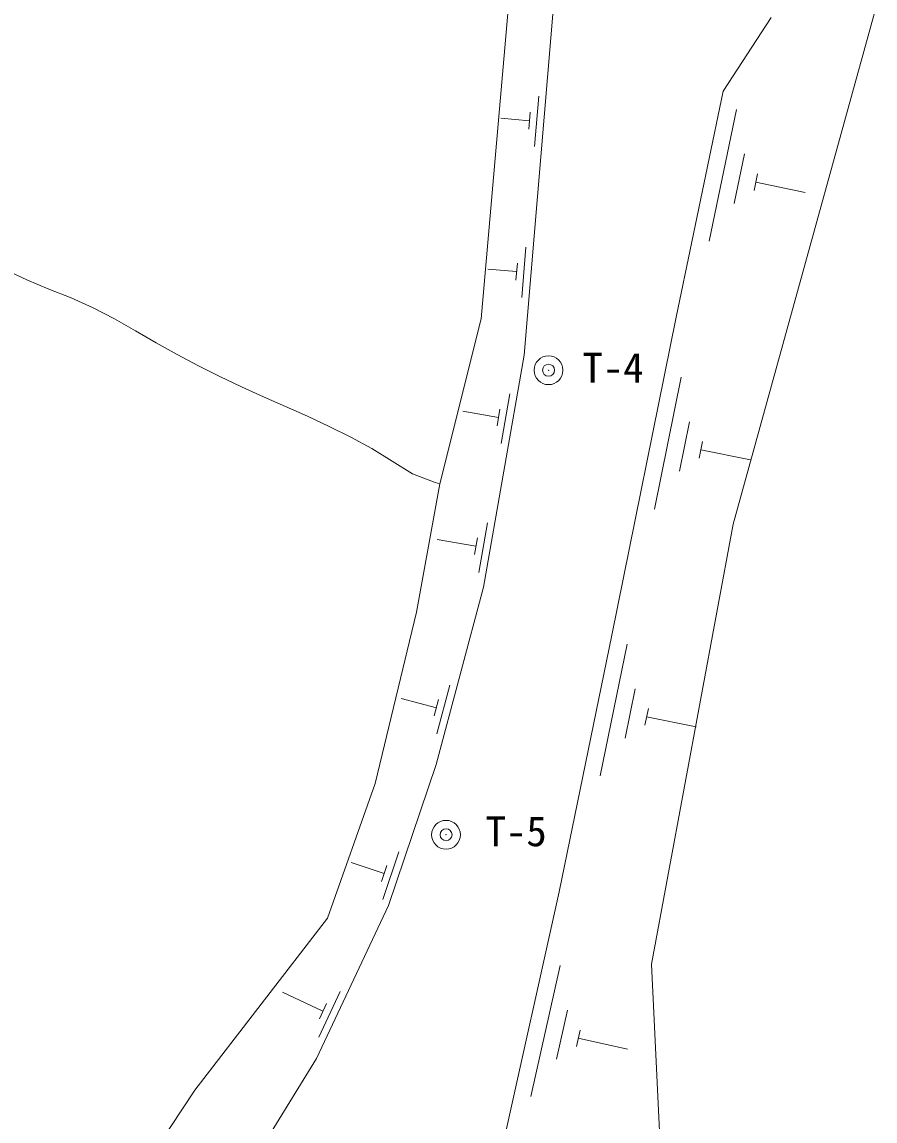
# Model space of a CAD drawing. Units: millimetres, scale not verified. Extents: x 27127 to 381529, y 17188 to 284000.
# Drawn here: x 338137 to 355890, y 177551 to 200430 of the extents above; entities that cross this region are included whole.
import ezdxf
from ezdxf.enums import TextEntityAlignment as Align

# ---------------------------------------------------------------- set-up
doc = ezdxf.new("R2010")
doc.units = ezdxf.units.MM
doc.header["$LTSCALE"] = 500
doc.header["$PDMODE"] = 32
doc.header["$PDSIZE"] = 250
doc.layers.add('0-0通り芯', color=4, linetype='Continuous', lineweight=13)
doc.styles.add('ＭＳ ゴシック', font='')
doc.styles.get('ＭＳ ゴシック').set_extended_font_data('MS Gothic')

msp = doc.modelspace()

# ---------------------------------------------------------------- linework, layer by layer
at = {"layer": '0-0通り芯', "color": 3}
for p, q in [((349391.8, 203027.6), (348586, 193495.2)), ((348383.7, 202129.7), (347690.4, 194249.4)), ((355889.6, 200671.2), (352934.9, 189977)), ((353731.9, 200525.3), (352729.2, 198992.5)), ((352729.2, 198992.5), (351754.2, 194284.9)), ((347690.4, 194249.4), (346831.4, 190812.8)), ((351754.2, 194284.9), (350414.9, 187668.9)), ((348586, 193495.2), (347739.1, 188661.6)), ((346831.4, 190812.8), (346346.6, 188141.4)), ((352934.9, 189977), (351236.8, 180817.8)), ((347739.1, 188661.6), (346755.3, 184969.9)), ((346346.6, 188141.4), (345488.7, 184577.8)), ((350414.9, 187668.9), (349318.5, 182325.1)), ((346755.3, 184969.9), (345764.9, 182040.1)), ((345488.7, 184577.8), (344497.1, 181775)), ((349318.5, 182325.1), (347363, 173544.8)), ((345764.9, 182040.1), (344268.6, 178851.9)), ((344497.1, 181775), (341734.3, 178194.8)), ((351236.8, 180817.8), (351546.1, 174470.3)), ((344268.6, 178851.9), (342765.7, 176425.7)), ((341734.3, 178194.8), (338600.3, 173468.3))]:
    msp.add_line(p, q, dxfattribs=at)
at = {"layer": '0-0通り芯'}
for p, q in [((348802.8, 197840.3), (348891.3, 198886.5)), ((353007.4, 198610), (352439.5, 195868.2)), ((348697.6, 198376), (348099.7, 198426.6)), ((348682.8, 198201.7), (348712.3, 198550.4)), ((353172.7, 197682.3), (352959.7, 196654.1)), ((353444.4, 197268.5), (353373.4, 196925.8)), ((353408.9, 197097.2), (354437.1, 196884.2)), ((348537.1, 194697.1), (348625.5, 195743.3)), ((348417.1, 195058.5), (348446.6, 195407.2)), ((348431.9, 195232.8), (347834, 195283.4)), ((351858.1, 193034), (351302.6, 190289.7)), ((348111.5, 191655.7), (348292.7, 192689.9)), ((348054.3, 192198.7), (347309.9, 192329.1)), ((348024.1, 192026.3), (348084.5, 192371.1)), ((352027.5, 192106.9), (351819.2, 191077.8)), ((352301.1, 191694.5), (352231.7, 191351.4)), ((352266.4, 191522.9), (353295.5, 191314.6)), ((347641.4, 188973.2), (347822.7, 190007.4)), ((347554.1, 189343.8), (347614.5, 189688.5)), ((347584.3, 189516.2), (346777.4, 189657.5)), ((350733.2, 187478.6), (350170.4, 184735.8)), ((346770.2, 185608.4), (347040.6, 186623)), ((350900.1, 186551.1), (350689.1, 185522.6)), ((346760.5, 186154.3), (346027.6, 186349.6)), ((346715.4, 185985.2), (346805.5, 186323.4)), ((351172.7, 186137.9), (351102.3, 185795.1)), ((351137.5, 185966.5), (352166.1, 185755.5)), ((345647, 182159.7), (345983.2, 183154.4)), ((345673, 182705.1), (344989.1, 182936.2)), ((345617, 182539.3), (345729, 182870.8)), ((349335.7, 180792.1), (348727, 178059.1)), ((344399.8, 179837.6), (343556.4, 180233.4)), ((344312.6, 179298.6), (344758.7, 180249.1)), ((344325.5, 179679.2), (344474.2, 179996)), ((349487.1, 179862), (349258.9, 178837.1)), ((349752.6, 179444.3), (349676.5, 179102.7)), ((349714.6, 179273.5), (350739.5, 179045.2))]:
    msp.add_line(p, q, dxfattribs=at)
at = {"layer": '0-0通り芯', "color": 3}
msp.add_lwpolyline([(337783.9, 195274.5), (338237.8, 195065.3), (338696.9, 194868.8), (339163.5, 194688.8), (339618.4, 194483), (340061.1, 194250.7), (340497.1, 194003.7), (340931.7, 193754), (341368.9, 193510.4), (341810.2, 193275.3), (342256.3, 193050.6), (342707.9, 192836.7), (343163.2, 192630.1), (343620, 192426.4), (344076.2, 192221.2), (344529.7, 192010), (344978.1, 191788.7), (345418.7, 191552.7), (345844.1, 191289.4), (346266.4, 191023.3), (346733.4, 190843.9), (346831.4, 190812.8)], dxfattribs=at)
for centre in [(349095.5, 193180.8), (346962.2, 183510.9)]:
    msp.add_circle(centre, 300, dxfattribs=at)
at = {"layer": '0-0通り芯', "color": 7}
for p in [(349095.5, 193180.8), (346962.2, 183510.9)]:
    msp.add_point(p, dxfattribs=at)

# ---------------------------------------------------------------- texts
at = {"layer": '0-0通り芯', "color": 2, "style": 'ＭＳ ゴシック'}
for s, p in [('T-4', (349802.2, 192733.1)), ('T-5', (347785.8, 183085))]:
    msp.add_text(s, height=623.2, dxfattribs=at).set_placement(p, align=Align.BOTTOM_LEFT)

doc.saveas('drawing.dxf')
